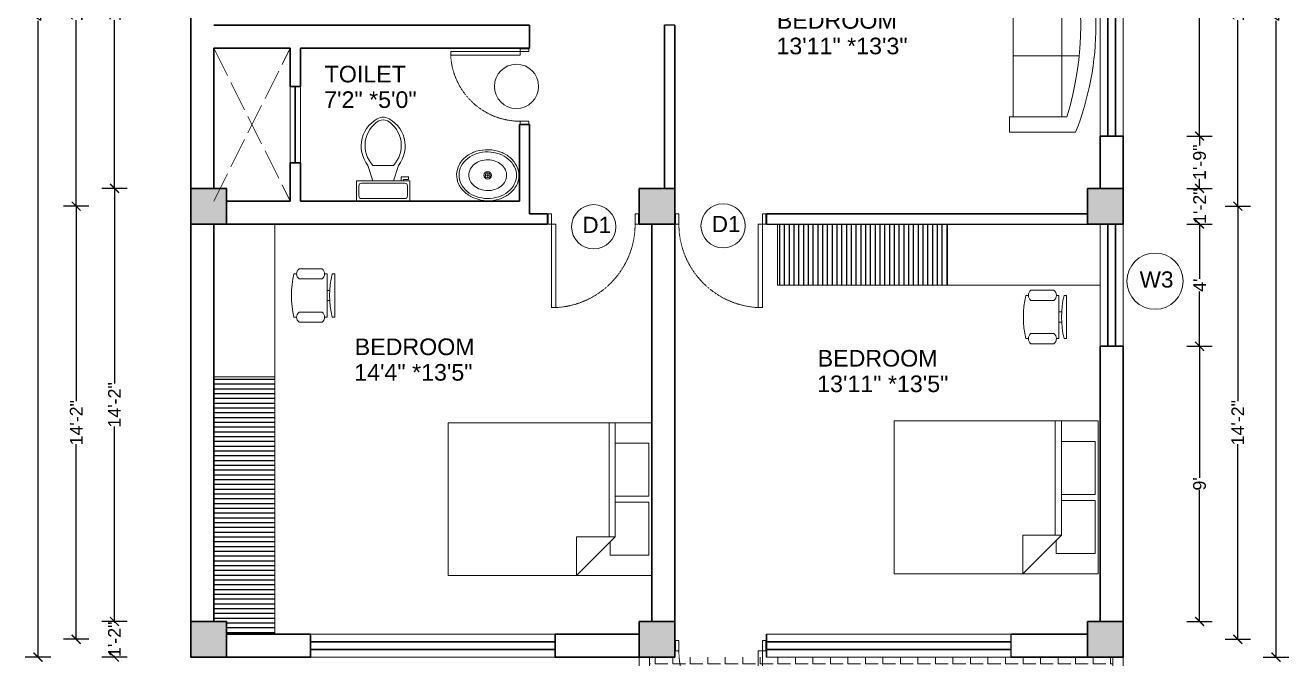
# Model space of a CAD drawing. Header units: inches. Extents: x 2970 to 17976, y 9207 to 14243.
# Drawn here: x 10388.3 to 10884.3, y 11712.3 to 11960.9 of the extents above; entities that cross this region are included whole.
import ezdxf

# ---------------------------------------------------------------- set-up
doc = ezdxf.new("R2010")
doc.units = ezdxf.units.IN
doc.header["$PDMODE"] = 34
doc.linetypes.add('ACAD_ISO02W100', pattern=[15, 12, -3])
doc.linetypes.add('HIDDEN4', pattern=[0.09375, 0.0625, -0.03125])
for name, color, linetype, lineweight in [('balcony', 212, 'Continuous', 13), ('DIMENSION', 134, 'Continuous', 15), ('furniture', 11, 'Continuous', 13), ('hatch', 183, 'Continuous', 5), ('pillar', 40, 'Continuous', 30), ('TEXT', 30, 'Continuous', 13), ('TOP', 62, 'Continuous', 9), ('wall', 60, 'Continuous', 30), ('window section', 185, 'Continuous', 30), ('window sill', 103, 'Continuous', 13)]:
    doc.layers.add(name, color=color, linetype=linetype, lineweight=lineweight)
doc.styles.get("Standard").update_dxf_attribs({"font": 'arial.ttf'})
doc.dimstyles.get("Standard").update_dxf_attribs({"dimtxt": 5, "dimasz": 3.5, "dimexe": 5, "dimexo": 3, "dimgap": 0.09, "dimtad": 0, "dimdec": 0, "dimzin": 0, "dimdsep": 46, "dimlunit": 4, "dimtxsty": 'Standard', "dimblk": 'ARCHTICK', "dimcen": 0.09, "dimadec": 0, "dimazin": 0, "dimtfac": 1, "dimtdec": 0, "dimtofl": 0, "dimtmove": 0, "dimatfit": 3, "dimfxl": 5, "dimfxlon": 1, "dimtolj": 1, "dimtzin": 0, "dimarcsym": 0})

# ---------------------------------------------------------------- blocks, each defined once
blk = doc.blocks.new('pillar')
h = blk.add_hatch(color=256)
h.dxf.hatch_style = 1
h.paths.add_polyline_path([(2623.04, 2262.43), (2637.04, 2262.43), (2637.04, 2276.43), (2623.04, 2276.43)])
blk.add_lwpolyline([(2623.04, 2276.43), (2637.04, 2276.43), (2637.04, 2262.43), (2623.04, 2262.43)], close=True)
blk = doc.blocks.new('Bed - Queen')
at = {"linetype": 'Continuous'}
for p, q in [((0, -80.00003), (0, 0)), ((0, 0), (59.99999, 0)), ((59.99999, 0), (59.99999, -80.00003)), ((7.99999, -1.2), (28.79998, -1.2)), ((7.99999, -14.4), (7.99999, -1.2)), ((28.79998, -1.2), (28.79998, -14.4)), ((31.19999, -1.2), (51.99999, -1.2)), ((31.19999, -14.4), (31.19999, -1.2)), ((51.99999, -1.2), (51.99999, -16.4)), ((0, -14.4), (44.8, -14.4)), ((59.99999, -29.6), (44.8, -14.4)), ((44.8, -14.4), (44.8, -29.6)), ((44.8, -16.8), (0, -16.8)), ((51.99999, -16.4), (46.79936, -16.4)), ((44.8, -29.6), (59.99999, -29.6)), ((59.99999, -80.00003), (0, -80.00003))]:
    blk.add_line(p, q, dxfattribs=at)
blk = doc.blocks.new('Chair - Desk')
at = {"linetype": 'Continuous'}
for p, q in [((-8.5, 0), (-8.5, -1)), ((-8.5, 0), (8.5, 0)), ((8.5, 0), (8.5, -1)), ((-8.5, -3), (-8.5, -4)), ((-8.5, -3), (8.5, -3)), ((-2, -3), (-2, -1.9355)), ((2, -1.9576), (2, -3)), ((8.5, -3), (8.5, -4)), ((-10.5, -5), (-10.5, -14)), ((-6.5, -14), (-6.5, -5)), ((6.5, -5), (6.5, -14)), ((10.5, -14), (10.5, -5)), ((-8.5, -15), (-8.5, -16)), ((8.5, -15), (8.5, -16))]:
    blk.add_line(p, q, dxfattribs=at)
for centre, radius, start, end in [((-8.5, -6.5), 2.5, 36.8699, 143.1301), ((0, 34.625), 36.625, 256.5803, 283.4197), ((8.5, -6.5), 2.5, 36.8699, 143.1301), ((-8.5, -12.5), 2.5, 216.8699, 323.1301), ((8.5, -12.5), 2.5, 216.8699, 323.1301), ((0, 19.625), 36.625, 256.5803, 283.4197)]:
    blk.add_arc(centre, radius, start, end, dxfattribs=at)
blk = doc.blocks.new('Sink - Oval top')
for p, q in [((-1, 0), (1, 0)), ((0, 1), (0, -1))]:
    blk.add_line(p, q)
at = {"linetype": 'Continuous'}
for points in [[(-12.23, 0.39, 0.117634), (-11.46, -3.36, 0.104469), (-8.88, -6.8, 0.090016), (-5.08, -9.07, 0.08192), (-0.32, -10.02, 0.08192), (4.49, -9.38, 0.090016), (8.42, -7.36, 0.104469), (11.22, -4.09, 0.117634), (12.23, -0.39, 0.117634), (11.46, 3.36, 0.104469), (8.88, 6.8, 0.090016), (5.08, 9.07, 0.08192), (0.32, 10.02, 0.08192), (-4.49, 9.38, 0.090016), (-8.42, 7.36, 0.104469), (-11.22, 4.09, 0.117634)], [(-11.29, 0.16, 0.118622), (-10.52, -3.25, 0.104678), (-8.07, -6.36, 0.089562), (-4.54, -8.37, 0.081185), (-0.13, -9.15, 0.081185), (4.3, -8.49, 0.089562), (7.89, -6.58, 0.104678), (10.42, -3.55, 0.118622), (11.29, -0.16, 0.118622), (10.52, 3.25, 0.104678), (8.07, 6.36, 0.089562), (4.54, 8.37, 0.081185), (0.13, 9.15, 0.081185), (-4.3, 8.49, 0.089562), (-7.89, 6.58, 0.104678), (-10.42, 3.55, 0.118622)], [(-7.42, 0.08, 0.118283), (-6.91, -2.17, 0.104607), (-5.29, -4.21, 0.089718), (-2.97, -5.53, 0.081436), (-0.07, -6.04, 0.081436), (2.84, -5.59, 0.089718), (5.2, -4.33, 0.104607), (6.86, -2.32, 0.118283), (7.42, -0.08, 0.118283), (6.91, 2.17, 0.104607), (5.29, 4.21, 0.089718), (2.97, 5.53, 0.081436), (0.07, 6.04, 0.081436), (-2.84, 5.59, 0.089718), (-5.2, 4.33, 0.104607), (-6.86, 2.32, 0.118283)]]:
    blk.add_lwpolyline(points, format="xyb", close=True, dxfattribs=at)
for radius in [1.5, 1]:
    blk.add_circle((0, 0), radius)
blk = doc.blocks.new('Toilet - top')
for p, q in [((9.5, -6), (9.5, -2)), ((-10, -8.5), (-8, -8.5)), ((-10, -9.5), (-10, -8.5)), ((-7, -9.5), (-10, -9.5)), ((-8, -8.5), (-8, -8)), ((-7, -8), (-7, -9.5)), ((-4, -8), (-6, -14)), ((4, -8), (6, -14)), ((4, -14), (-4, -14))]:
    blk.add_line(p, q)
blk.add_lwpolyline([(10.5, -8), (10.5, 0), (-10.5, 0), (-10.5, -8)], close=True)
for points in [[(-9.5, -2), (-9.5, -6)], [(8.5, -1), (-8.5, -1)], [(-8.5, -7), (8.5, -7)]]:
    blk.add_lwpolyline(points)
for centre, radius, start, end in [((-8.62, -1.88), 0.884, 81.8699, 188.1301), ((8.62, -1.88), 0.884, 351.8699, 98.1301), ((-8.62, -6.12), 0.884, 171.8699, 278.1301), ((8.62, -6.12), 0.884, 261.8699, 8.1301), ((3.52, -21.58), 12.17, 141.4691, 247.9714), ((4.2, -21.82), 11.33, 136.3677, 238.9468), ((-3.52, -21.58), 12.17, 292.0284, 38.5307), ((-4.2, -21.82), 11.33, 301.053, 43.6321), ((0, -27.88), 4, 245.7318, 294.2682), ((0, -29), 4, 254.8605, 285.1395)]:
    blk.add_arc(centre, radius, start, end)
blk = doc.blocks.new('A$C0CE462CD')
for p, q in [((860, 100), (860, 0)), ((860, 0), (894, 0))]:
    blk.add_line(p, q)
for points in [[(860, 100), (860, 920), (818, 920), (818, 100)], [(0, 10), (6, 10), (6, 90), (0, 90)], [(894, 10), (900, 10), (900, 90), (894, 90)]]:
    blk.add_lwpolyline(points, close=True)
for points in [[(6, 0), (40, 0), (40, 100), (6, 100)], [(6, 100), (6, 0)], [(860, 100), (894, 100), (894, 0)]]:
    blk.add_lwpolyline(points)
at = {"linetype": 'HIDDEN4'}
blk.add_arc((859, 102), 819, 92.8508, 180.1309, dxfattribs=at)
blk = doc.blocks.new('_ArchTick')
at = {"color": 0, "linetype": 'ByBlock', "const_width": 0.15}
blk.add_lwpolyline([(-0.5, -0.5), (0.5, 0.5)], dxfattribs=at)
blk = doc.blocks.new('*D29')
at = {"layer": 'Defpoints', "color": 0, "transparency": 16777216}
for p in [(3679.44, 4725.17), (3679.44, 4617.17), (3709.44, 4617.17)]:
    blk.add_point(p, dxfattribs=at)
at = {"layer": 'DIMENSION', "color": 0, "lineweight": -2, "transparency": 16777216}
for p, q in [((3704.44, 4725.17), (3714.44, 4725.17)), ((3709.44, 4725.17), (3709.44, 4673.56)), ((3709.44, 4617.17), (3709.44, 4668.78)), ((3704.44, 4617.17), (3714.44, 4617.17))]:
    blk.add_line(p, q, dxfattribs=at)
at = {"layer": 'DIMENSION', "color": 0, "lineweight": -2, "transparency": 16777216, "xscale": 3.5, "yscale": 3.5, "zscale": 3.5}
for p, rotation in [((3709.44, 4725.17), 90), ((3709.44, 4617.17), 270)]:
    blk.add_blockref('_ArchTick', p, dxfattribs=dict(at, rotation=rotation))
at = {"layer": 'DIMENSION', "color": 0, "transparency": 16777216, "insert": (3709.44, 4671.17), "char_height": 5, "attachment_point": 5, "rotation": 90}
blk.add_mtext("\\A1;9'", dxfattribs=at)
blk = doc.blocks.new('*D30')
at = {"layer": 'Defpoints', "color": 0, "transparency": 16777216}
for p in [(3679.44, 4617.17), (3679.44, 4596.67), (3709.44, 4596.67)]:
    blk.add_point(p, dxfattribs=at)
at = {"layer": 'DIMENSION', "color": 0, "lineweight": -2, "transparency": 16777216}
for p, q in [((3704.44, 4617.17), (3714.44, 4617.17)), ((3709.44, 4617.17), (3709.44, 4613.42)), ((3709.44, 4596.67), (3709.44, 4600.42)), ((3704.44, 4596.67), (3714.44, 4596.67))]:
    blk.add_line(p, q, dxfattribs=at)
at = {"layer": 'DIMENSION', "color": 0, "lineweight": -2, "transparency": 16777216, "xscale": 3.5, "yscale": 3.5, "zscale": 3.5}
for p, rotation in [((3709.44, 4617.17), 90), ((3709.44, 4596.67), 270)]:
    blk.add_blockref('_ArchTick', p, dxfattribs=dict(at, rotation=rotation))
at = {"layer": 'DIMENSION', "color": 0, "transparency": 16777216, "insert": (3709.44, 4606.92), "char_height": 5, "attachment_point": 5, "rotation": 90}
blk.add_mtext('\\A1;1\'-9"', dxfattribs=at)
blk = doc.blocks.new('*D241')
at = {"layer": 'Defpoints', "color": 0, "transparency": 16777216}
for p in [(3679.44, 4596.67), (3679.44, 4582.67), (3709.44, 4582.67)]:
    blk.add_point(p, dxfattribs=at)
at = {"layer": 'DIMENSION', "color": 0, "lineweight": -2, "transparency": 16777216}
for p, q in [((3704.44, 4596.67), (3714.44, 4596.67)), ((3709.44, 4596.67), (3709.44, 4596.17)), ((3709.44, 4582.67), (3709.44, 4583.17)), ((3704.44, 4582.67), (3714.44, 4582.67))]:
    blk.add_line(p, q, dxfattribs=at)
at = {"layer": 'DIMENSION', "color": 0, "lineweight": -2, "transparency": 16777216, "xscale": 3.5, "yscale": 3.5, "zscale": 3.5}
for p, rotation in [((3709.44, 4596.67), 90), ((3709.44, 4582.67), 270)]:
    blk.add_blockref('_ArchTick', p, dxfattribs=dict(at, rotation=rotation))
at = {"layer": 'DIMENSION', "color": 0, "transparency": 16777216, "insert": (3709.44, 4589.67), "char_height": 5, "attachment_point": 5, "rotation": 90}
blk.add_mtext('\\A1;1\'-2"', dxfattribs=at)
blk = doc.blocks.new('*D31')
at = {"layer": 'Defpoints', "color": 0, "transparency": 16777216}
for p in [(3679.44, 4582.67), (3679.44, 4534.67), (3709.44, 4534.67)]:
    blk.add_point(p, dxfattribs=at)
at = {"layer": 'DIMENSION', "color": 0, "lineweight": -2, "transparency": 16777216}
for p, q in [((3704.44, 4582.67), (3714.44, 4582.67)), ((3709.44, 4582.67), (3709.44, 4561.16)), ((3709.44, 4534.67), (3709.44, 4556.18)), ((3704.44, 4534.67), (3714.44, 4534.67))]:
    blk.add_line(p, q, dxfattribs=at)
at = {"layer": 'DIMENSION', "color": 0, "lineweight": -2, "transparency": 16777216, "xscale": 3.5, "yscale": 3.5, "zscale": 3.5}
for p, rotation in [((3709.44, 4582.67), 90), ((3709.44, 4534.67), 270)]:
    blk.add_blockref('_ArchTick', p, dxfattribs=dict(at, rotation=rotation))
at = {"layer": 'DIMENSION', "color": 0, "transparency": 16777216, "insert": (3709.44, 4558.67), "char_height": 5, "attachment_point": 5, "rotation": 90}
blk.add_mtext("\\A1;4'", dxfattribs=at)
blk = doc.blocks.new('*D32')
at = {"layer": 'Defpoints', "color": 0, "transparency": 16777216}
for p in [(3679.44, 4534.67), (3679.44, 4426.67), (3709.44, 4426.67)]:
    blk.add_point(p, dxfattribs=at)
at = {"layer": 'DIMENSION', "color": 0, "lineweight": -2, "transparency": 16777216}
for p, q in [((3704.44, 4534.67), (3714.44, 4534.67)), ((3709.44, 4534.67), (3709.44, 4483.06)), ((3709.44, 4426.67), (3709.44, 4478.28)), ((3704.44, 4426.67), (3714.44, 4426.67))]:
    blk.add_line(p, q, dxfattribs=at)
at = {"layer": 'DIMENSION', "color": 0, "lineweight": -2, "transparency": 16777216, "xscale": 3.5, "yscale": 3.5, "zscale": 3.5}
for p, rotation in [((3709.44, 4534.67), 90), ((3709.44, 4426.67), 270)]:
    blk.add_blockref('_ArchTick', p, dxfattribs=dict(at, rotation=rotation))
at = {"layer": 'DIMENSION', "color": 0, "transparency": 16777216, "insert": (3709.44, 4480.67), "char_height": 5, "attachment_point": 5, "rotation": 90}
blk.add_mtext("\\A1;9'", dxfattribs=at)
blk = doc.blocks.new('*D33')
at = {"layer": 'Defpoints', "color": 0, "transparency": 16777216}
for p in [(3313.44, 4745.67), (3283.44, 4596.67), (3313.44, 4596.67)]:
    blk.add_point(p, dxfattribs=at)
at = {"layer": 'DIMENSION', "color": 0, "lineweight": -2, "transparency": 16777216}
for p, q in [((3288.44, 4745.67), (3278.44, 4745.67)), ((3283.44, 4745.67), (3283.44, 4679.61)), ((3283.44, 4596.67), (3283.44, 4662.73)), ((3288.44, 4596.67), (3278.44, 4596.67))]:
    blk.add_line(p, q, dxfattribs=at)
at = {"layer": 'DIMENSION', "color": 0, "lineweight": -2, "transparency": 16777216, "xscale": 3.5, "yscale": 3.5, "zscale": 3.5}
for p, rotation in [((3283.44, 4745.67), 90), ((3283.44, 4596.67), 270)]:
    blk.add_blockref('_ArchTick', p, dxfattribs=dict(at, rotation=rotation))
at = {"layer": 'DIMENSION', "color": 0, "transparency": 16777216, "insert": (3283.44, 4671.17), "char_height": 5, "attachment_point": 5, "rotation": 90}
blk.add_mtext('\\A1;12\'-5"', dxfattribs=at)
blk = doc.blocks.new('*D34')
at = {"layer": 'Defpoints', "color": 0, "transparency": 16777216}
for p in [(3313.44, 4596.67), (3283.44, 4426.67), (3313.44, 4426.67)]:
    blk.add_point(p, dxfattribs=at)
at = {"layer": 'DIMENSION', "color": 0, "lineweight": -2, "transparency": 16777216}
for p, q in [((3288.44, 4596.67), (3278.44, 4596.67)), ((3283.44, 4596.67), (3283.44, 4520.11)), ((3283.44, 4426.67), (3283.44, 4503.23)), ((3288.44, 4426.67), (3278.44, 4426.67))]:
    blk.add_line(p, q, dxfattribs=at)
at = {"layer": 'DIMENSION', "color": 0, "lineweight": -2, "transparency": 16777216, "xscale": 3.5, "yscale": 3.5, "zscale": 3.5}
for p, rotation in [((3283.44, 4596.67), 90), ((3283.44, 4426.67), 270)]:
    blk.add_blockref('_ArchTick', p, dxfattribs=dict(at, rotation=rotation))
at = {"layer": 'DIMENSION', "color": 0, "transparency": 16777216, "insert": (3283.44, 4511.67), "char_height": 5, "attachment_point": 5, "rotation": 90}
blk.add_mtext('\\A1;14\'-2"', dxfattribs=at)
blk = doc.blocks.new('*D35')
at = {"layer": 'Defpoints', "color": 0, "transparency": 16777216}
for p in [(3313.44, 4426.67), (3283.44, 4412.67), (3313.44, 4412.67)]:
    blk.add_point(p, dxfattribs=at)
at = {"layer": 'DIMENSION', "color": 0, "lineweight": -2, "transparency": 16777216}
for p, q in [((3288.44, 4426.67), (3278.44, 4426.67)), ((3283.44, 4426.67), (3283.44, 4426.17)), ((3288.44, 4412.67), (3278.44, 4412.67)), ((3283.44, 4412.67), (3283.44, 4413.17))]:
    blk.add_line(p, q, dxfattribs=at)
at = {"layer": 'DIMENSION', "color": 0, "lineweight": -2, "transparency": 16777216, "xscale": 3.5, "yscale": 3.5, "zscale": 3.5}
for p, rotation in [((3283.44, 4426.67), 90), ((3283.44, 4412.67), 270)]:
    blk.add_blockref('_ArchTick', p, dxfattribs=dict(at, rotation=rotation))
at = {"layer": 'DIMENSION', "color": 0, "transparency": 16777216, "insert": (3283.44, 4419.67), "char_height": 5, "attachment_point": 5, "rotation": 90}
blk.add_mtext('\\A1;1\'-2"', dxfattribs=at)
blk = doc.blocks.new('*D39')
at = {"layer": 'Defpoints', "color": 0, "transparency": 16777216}
for p in [(3679.44, 4752.67), (3679.44, 4589.67), (3724.44, 4589.67)]:
    blk.add_point(p, dxfattribs=at)
at = {"layer": 'DIMENSION', "color": 0, "lineweight": -2, "transparency": 16777216}
for p, q in [((3719.44, 4752.67), (3729.44, 4752.67)), ((3724.44, 4752.67), (3724.44, 4679.61)), ((3724.44, 4589.67), (3724.44, 4662.73)), ((3719.44, 4589.67), (3729.44, 4589.67))]:
    blk.add_line(p, q, dxfattribs=at)
at = {"layer": 'DIMENSION', "color": 0, "lineweight": -2, "transparency": 16777216, "xscale": 3.5, "yscale": 3.5, "zscale": 3.5}
for p, rotation in [((3724.44, 4752.67), 90), ((3724.44, 4589.67), 270)]:
    blk.add_blockref('_ArchTick', p, dxfattribs=dict(at, rotation=rotation))
at = {"layer": 'DIMENSION', "color": 0, "transparency": 16777216, "insert": (3724.44, 4671.17), "char_height": 5, "attachment_point": 5, "rotation": 90}
blk.add_mtext('\\A1;13\'-7"', dxfattribs=at)
blk = doc.blocks.new('*D40')
at = {"layer": 'Defpoints', "color": 0, "transparency": 16777216}
for p in [(3679.44, 4589.67), (3679.44, 4419.67), (3724.44, 4419.67)]:
    blk.add_point(p, dxfattribs=at)
at = {"layer": 'DIMENSION', "color": 0, "lineweight": -2, "transparency": 16777216}
for p, q in [((3719.44, 4589.67), (3729.44, 4589.67)), ((3724.44, 4589.67), (3724.44, 4513.11)), ((3724.44, 4419.67), (3724.44, 4496.23)), ((3719.44, 4419.67), (3729.44, 4419.67))]:
    blk.add_line(p, q, dxfattribs=at)
at = {"layer": 'DIMENSION', "color": 0, "lineweight": -2, "transparency": 16777216, "xscale": 3.5, "yscale": 3.5, "zscale": 3.5}
for p, rotation in [((3724.44, 4589.67), 90), ((3724.44, 4419.67), 270)]:
    blk.add_blockref('_ArchTick', p, dxfattribs=dict(at, rotation=rotation))
at = {"layer": 'DIMENSION', "color": 0, "transparency": 16777216, "insert": (3724.44, 4504.67), "char_height": 5, "attachment_point": 5, "rotation": 90}
blk.add_mtext('\\A1;14\'-2"', dxfattribs=at)
blk = doc.blocks.new('*D42')
at = {"layer": 'Defpoints', "color": 0, "transparency": 16777216}
for p in [(3313.44, 4752.67), (3268.44, 4589.67), (3313.44, 4589.67)]:
    blk.add_point(p, dxfattribs=at)
at = {"layer": 'DIMENSION', "color": 0, "lineweight": -2, "transparency": 16777216}
for p, q in [((3273.44, 4752.67), (3263.44, 4752.67)), ((3268.44, 4752.67), (3268.44, 4679.61)), ((3268.44, 4589.67), (3268.44, 4662.73)), ((3273.44, 4589.67), (3263.44, 4589.67))]:
    blk.add_line(p, q, dxfattribs=at)
at = {"layer": 'DIMENSION', "color": 0, "lineweight": -2, "transparency": 16777216, "xscale": 3.5, "yscale": 3.5, "zscale": 3.5}
for p, rotation in [((3268.44, 4752.67), 90), ((3268.44, 4589.67), 270)]:
    blk.add_blockref('_ArchTick', p, dxfattribs=dict(at, rotation=rotation))
at = {"layer": 'DIMENSION', "color": 0, "transparency": 16777216, "insert": (3268.44, 4671.17), "char_height": 5, "attachment_point": 5, "rotation": 90}
blk.add_mtext('\\A1;13\'-7"', dxfattribs=at)
blk = doc.blocks.new('*D43')
at = {"layer": 'Defpoints', "color": 0, "transparency": 16777216}
for p in [(3313.44, 4589.67), (3268.44, 4419.67), (3313.44, 4419.67)]:
    blk.add_point(p, dxfattribs=at)
at = {"layer": 'DIMENSION', "color": 0, "lineweight": -2, "transparency": 16777216}
for p, q in [((3273.44, 4589.67), (3263.44, 4589.67)), ((3268.44, 4589.67), (3268.44, 4513.11)), ((3268.44, 4419.67), (3268.44, 4496.23)), ((3273.44, 4419.67), (3263.44, 4419.67))]:
    blk.add_line(p, q, dxfattribs=at)
at = {"layer": 'DIMENSION', "color": 0, "lineweight": -2, "transparency": 16777216, "xscale": 3.5, "yscale": 3.5, "zscale": 3.5}
for p, rotation in [((3268.44, 4589.67), 90), ((3268.44, 4419.67), 270)]:
    blk.add_blockref('_ArchTick', p, dxfattribs=dict(at, rotation=rotation))
at = {"layer": 'DIMENSION', "color": 0, "transparency": 16777216, "insert": (3268.44, 4504.67), "char_height": 5, "attachment_point": 5, "rotation": 90}
blk.add_mtext('\\A1;14\'-2"', dxfattribs=at)
blk = doc.blocks.new('*D246')
at = {"layer": 'Defpoints', "color": 0, "transparency": 16777216}
for p in [(3679.44, 4929.67), (3679.44, 4412.67), (3739.44, 4412.67)]:
    blk.add_point(p, dxfattribs=at)
at = {"layer": 'DIMENSION', "color": 0, "lineweight": -2, "transparency": 16777216}
for p, q in [((3734.44, 4929.67), (3744.44, 4929.67)), ((3739.44, 4929.67), (3739.44, 4679.95)), ((3739.44, 4412.67), (3739.44, 4662.39)), ((3734.44, 4412.67), (3744.44, 4412.67))]:
    blk.add_line(p, q, dxfattribs=at)
at = {"layer": 'DIMENSION', "color": 0, "lineweight": -2, "transparency": 16777216, "xscale": 3.5, "yscale": 3.5, "zscale": 3.5}
for p, rotation in [((3739.44, 4929.67), 90), ((3739.44, 4412.67), 270)]:
    blk.add_blockref('_ArchTick', p, dxfattribs=dict(at, rotation=rotation))
at = {"layer": 'DIMENSION', "color": 0, "transparency": 16777216, "insert": (3739.44, 4671.17), "char_height": 5, "attachment_point": 5, "rotation": 90}
blk.add_mtext('\\A1;43\'-1"', dxfattribs=at)
blk = doc.blocks.new('*D44')
at = {"layer": 'Defpoints', "color": 0, "transparency": 16777216}
for p in [(3313.44, 4929.67), (3253.44, 4412.67), (3313.44, 4412.67)]:
    blk.add_point(p, dxfattribs=at)
at = {"layer": 'DIMENSION', "color": 0, "lineweight": -2, "transparency": 16777216}
for p, q in [((3258.44, 4929.67), (3248.44, 4929.67)), ((3253.44, 4929.67), (3253.44, 4679.95)), ((3253.44, 4412.67), (3253.44, 4662.39)), ((3258.44, 4412.67), (3248.44, 4412.67))]:
    blk.add_line(p, q, dxfattribs=at)
at = {"layer": 'DIMENSION', "color": 0, "lineweight": -2, "transparency": 16777216, "xscale": 3.5, "yscale": 3.5, "zscale": 3.5}
for p, rotation in [((3253.44, 4929.67), 90), ((3253.44, 4412.67), 270)]:
    blk.add_blockref('_ArchTick', p, dxfattribs=dict(at, rotation=rotation))
at = {"layer": 'DIMENSION', "color": 0, "transparency": 16777216, "insert": (3253.44, 4671.17), "char_height": 5, "attachment_point": 5, "rotation": 90}
blk.add_mtext('\\A1;43\'-1"', dxfattribs=at)
blk = doc.blocks.new('Sofa - Roundback 7 ft.')
at = {"linetype": 'Continuous'}
for p, q in [((-12.00002, -32.4421), (-12.00003, -6.5971)), ((11.99997, -32.4421), (11.99998, -6.5971)), ((-36.000027, -34), (-36.000027, -11.4696)), ((-35.999844, -13.3819), (35.9998, -13.3819)), ((35.99998, -34), (35.99998, -11.4696)), ((-36.000027, -32.4421), (35.99998, -32.4421))]:
    blk.add_line(p, q, dxfattribs=at)
for points in [[(-36.000027, -34), (-42.000027, -34), (-42.000027, -8)], [(41.99998, -8), (41.99998, -34), (35.99998, -34)]]:
    blk.add_lwpolyline(points, dxfattribs=at)
for centre, radius, start, end in [((0, -114.25), 114.25, 68.43141, 111.5686), ((-0.00001, -127.1968), 121.1968, 72.72033, 107.2797)]:
    blk.add_arc(centre, radius, start, end, dxfattribs=at)
blk = doc.blocks.new('*D257')
at = {"layer": 'Defpoints', "color": 0, "transparency": 16777216}
for p in [(3313.44, 4426.11), (3679.44, 4426.11), (3679.44, 4316.67)]:
    blk.add_point(p, dxfattribs=at)
at = {"layer": 'DIMENSION', "color": 0, "lineweight": -2, "transparency": 16777216}
for p, q in [((3313.44, 4321.67), (3313.44, 4311.67)), ((3679.44, 4321.67), (3679.44, 4311.67)), ((3313.44, 4316.67), (3487.76, 4316.67)), ((3679.44, 4316.67), (3505.11, 4316.67))]:
    blk.add_line(p, q, dxfattribs=at)
at = {"layer": 'DIMENSION', "color": 0, "lineweight": -2, "transparency": 16777216, "xscale": 3.5, "yscale": 3.5, "zscale": 3.5, "rotation": 180}
blk.add_blockref('_ArchTick', (3313.44, 4316.67), dxfattribs=at)
at = {"layer": 'DIMENSION', "color": 0, "lineweight": -2, "transparency": 16777216, "xscale": 3.5, "yscale": 3.5, "zscale": 3.5}
blk.add_blockref('_ArchTick', (3679.44, 4316.67), dxfattribs=at)
at = {"layer": 'DIMENSION', "color": 0, "transparency": 16777216, "insert": (3496.44, 4316.67), "char_height": 5, "attachment_point": 5}
blk.add_mtext('\\A1;30\'-6"', dxfattribs=at)
blk = doc.blocks.new('first floor plan')
at = {"transparency": 33554495}
h = blk.add_hatch(dxfattribs=at)
h.set_pattern_fill('ANSI31', color=256, scale=15, angle=45)
h.set_pattern_definition([(90, (-44.2478, 2675.5697), (-1.875, 0), [])])
h.paths.add_polyline_path([(3539.44, 4582.67), (3539.44, 4583.07), (3539.2, 4583.07), (3539.2, 4586.27), (3539.44, 4586.67), (3539.44, 4582.67), (3610.44, 4582.67), (3610.44, 4558.67), (3543.74, 4558.67), (3543.74, 4582.67)])
h = blk.add_hatch(dxfattribs=at)
h.set_pattern_fill('ANSI31', color=256, scale=15, angle=135)
h.set_pattern_definition([(180, (690.3942, 2653.2391), (-1e-16, -1.875), [])])
h.paths.add_polyline_path([(3322.44, 4426.67), (3327.44, 4426.67), (3327.44, 4421.67), (3346.44, 4421.67), (3346.44, 4522.67), (3322.44, 4522.67)])
at = {"layer": 'TOP', "transparency": 33554483}
h = blk.add_hatch(dxfattribs=at)
h.set_pattern_fill('ANGLE', color=256, scale=25)
h.set_pattern_definition([(0, (-288.805, 2848.4076), (0, 6.875), [5, -1.875]), (90, (-288.805, 2848.4076), (-6.875, 4e-16), [5, -1.875])])
h.paths.add_polyline_path([(3675.44, 4412.67), (3493.44, 4412.67), (3493.44, 4380.67), (3675.44, 4380.67)])
h.paths.add_polyline_path([(3614.99, 4393.67), (3581.55, 4393.67), (3581.55, 4404.03), (3614.99, 4404.03)], flags=16)
for p, q in [((3503.44, 4660.67), (3499.44, 4660.67)), ((3453.44, 4582.67), (3453.44, 4586.67)), ((3539.44, 4586.67), (3539.44, 4582.67)), ((3539.44, 4582.67), (3665.44, 4582.67)), ((3635.44, 4412.67), (3635.44, 4421.67))]:
    blk.add_line(p, q)
at = {"layer": 'balcony'}
for p, q in [((3489.44, 4412.67), (3489.44, 4376.67)), ((3493.44, 4412.67), (3493.44, 4380.67)), ((3675.44, 4412.67), (3675.44, 4380.67)), ((3679.44, 4412.67), (3679.44, 4376.67))]:
    blk.add_line(p, q, dxfattribs=at)
at = {"layer": 'furniture'}
for p, q in [((3346.44, 4582.67), (3346.44, 4421.67)), ((3543.74, 4582.5), (3543.74, 4558.67)), ((3610.44, 4558.67), (3610.44, 4582.67)), ((3543.74, 4558.67), (3670.44, 4558.67)), ((3322.44, 4522.67), (3346.44, 4522.67))]:
    blk.add_line(p, q, dxfattribs=at)
at = {"layer": 'hatch', "linetype": 'ACAD_ISO02W100'}
for p, q in [((3322.44, 4651.67), (3352.44, 4591.67)), ((3322.44, 4591.67), (3352.44, 4651.67))]:
    blk.add_line(p, q, dxfattribs=at)
at = {"layer": 'TEXT'}
for centre, radius in [((3441.26, 4636.7), 8.68), ((3471.58, 4581.59), 8.68), ((3522.37, 4581.94), 8.68), ((3691.96, 4560.24), 11.05)]:
    blk.add_circle(centre, radius, dxfattribs=at)
at = {"layer": 'wall'}
for p, q in [((3313.44, 4745.67), (3313.44, 4596.67)), ((3446.44, 4660.67), (3322.44, 4660.67)), ((3446.44, 4660.67), (3446.44, 4651.67)), ((3499.44, 4596.67), (3499.44, 4660.67)), ((3503.44, 4596.67), (3503.44, 4660.67)), ((3322.44, 4651.67), (3322.44, 4596.67)), ((3352.44, 4651.67), (3322.44, 4651.67)), ((3352.44, 4651.67), (3352.44, 4636.67)), ((3356.44, 4651.67), (3356.44, 4636.67)), ((3446.44, 4651.67), (3356.44, 4651.67)), ((3356.44, 4636.67), (3352.44, 4636.67)), ((3442.44, 4621.67), (3442.44, 4591.67)), ((3446.44, 4621.67), (3442.44, 4621.67)), ((3446.44, 4621.67), (3446.44, 4586.67)), ((3670.44, 4596.67), (3670.44, 4617.17)), ((3679.44, 4617.17), (3670.44, 4617.17)), ((3679.44, 4596.67), (3679.44, 4617.17)), ((3352.44, 4606.67), (3352.44, 4591.67)), ((3356.44, 4606.67), (3352.44, 4606.67)), ((3356.44, 4606.67), (3356.44, 4591.67)), ((3313.44, 4582.67), (3313.44, 4596.67)), ((3327.44, 4591.67), (3352.44, 4591.67)), ((3356.44, 4591.67), (3442.44, 4591.67)), ((3446.44, 4586.67), (3453.44, 4586.67)), ((3539.44, 4586.67), (3665.44, 4586.67)), ((3313.44, 4582.67), (3313.44, 4426.67)), ((3322.44, 4582.67), (3322.44, 4426.67)), ((3327.44, 4582.67), (3453.44, 4582.67)), ((3494.44, 4426.67), (3494.44, 4582.67)), ((3503.44, 4426.67), (3503.44, 4582.67)), ((3670.44, 4426.67), (3670.44, 4534.67)), ((3670.44, 4426.67), (3670.44, 4534.67)), ((3679.44, 4534.67), (3670.44, 4534.67)), ((3679.44, 4426.67), (3679.44, 4534.67)), ((3327.44, 4421.67), (3360.44, 4421.67)), ((3360.44, 4412.67), (3360.44, 4421.67)), ((3456.44, 4421.67), (3489.44, 4421.67)), ((3456.44, 4421.67), (3456.44, 4412.67)), ((3539.44, 4412.67), (3539.44, 4421.67)), ((3635.44, 4421.67), (3665.44, 4421.67)), ((3327.44, 4412.67), (3360.44, 4412.67)), ((3456.44, 4412.67), (3489.44, 4412.67)), ((3635.44, 4412.67), (3665.44, 4412.67))]:
    blk.add_line(p, q, dxfattribs=at)
at = {"layer": 'window section'}
for p, q in [((3673.44, 4725.17), (3673.44, 4617.17)), ((3676.44, 4725.17), (3676.44, 4617.17)), ((3354.44, 4636.67), (3354.44, 4606.67)), ((3673.44, 4534.67), (3673.44, 4582.67)), ((3676.44, 4534.67), (3676.44, 4582.67)), ((3360.44, 4418.67), (3456.44, 4418.67)), ((3360.44, 4415.67), (3456.44, 4415.67)), ((3539.44, 4418.67), (3635.44, 4418.67)), ((3539.44, 4415.67), (3635.44, 4415.67))]:
    blk.add_line(p, q, dxfattribs=at)
at = {"layer": 'window sill'}
for p, q in [((3670.44, 4725.17), (3670.44, 4617.17)), ((3679.44, 4725.17), (3679.44, 4617.17)), ((3352.44, 4636.67), (3352.44, 4606.67)), ((3356.44, 4636.67), (3356.44, 4606.67)), ((3670.44, 4534.67), (3670.44, 4582.67)), ((3679.44, 4534.67), (3679.44, 4582.67)), ((3360.44, 4421.67), (3456.44, 4421.67)), ((3539.44, 4421.67), (3635.44, 4421.67)), ((3360.44, 4412.67), (3456.44, 4412.67)), ((3539.44, 4412.67), (3635.44, 4412.67))]:
    blk.add_line(p, q, dxfattribs=at)
at = {"layer": 'furniture'}
for name, p, rotation in [('Sofa - Roundback 7 ft.', (3668.76, 4660.69), 270), ('Toilet - top', (3388.94, 4591.67), 180), ('Chair - Desk', (3369.93, 4554.6), 270), ('Chair - Desk', (3657.25, 4546.17), 270), ('Bed - Queen', (3494.44, 4504.67), 270), ('Bed - Queen', (3669.6, 4505.36), 270)]:
    blk.add_blockref(name, p, dxfattribs=dict(at, rotation=rotation))
for p, xscale, yscale, zscale, rotation in [((3446.11, 4621.67), 0.0333333333333333, 0.0333333333333333, 0.0333333333333333, 89.99999999903835), ((3489.44, 4586.67), 0.04000000000000026, 0.04000000000000026, 0.04000000000000026, 179.9999999999998), ((3503.44, 4586.67), -0.04000000000000026, 0.04000000000000026, 0.04000000000000026, 180), ((3503.44, 4419.17), -0.04000000000000026, 0.04000000000000026, 0.04000000000000026, 180)]:
    blk.add_blockref('A$C0CE462CD', p, dxfattribs=dict(at, xscale=xscale, yscale=yscale, zscale=zscale, rotation=rotation))
blk.add_blockref('Sink - Oval top', (3430, 4601.82), dxfattribs=at)
at = {"layer": 'pillar'}
for p in [(690.39, 2320.24), (866.39, 2320.24), (1042.39, 2320.24), (690.39, 2150.24), (866.39, 2150.24), (1042.39, 2150.24)]:
    blk.add_blockref('pillar', p, dxfattribs=at)
at = {"layer": 'TEXT', "attachment_point": 1}
for s, width, gutter_width, heights, insert, char_height in [('BEDROOM', 54.2598, 20.39, [0], (3543.49, 4665.84), 6.523), ('13\'11" *13\'3"', 54.2598, 20.39, [0], (3543.31, 4655.81), 6.5234), ('TOILET', 54.2598, 20.39, [0], (3365.96, 4644.77), 6.523), ('7\'2" *5\'0"', 54.2598, 20.39, [0], (3365.78, 4634.75), 6.523), ('D1', 8.081, 6.61, [4.76], (3467.12, 4585.5), 6.348), ('D1', 8.081, 6.61, [4.76], (3517.91, 4585.84), 6.348), ('W3', 8.081, 6.61, [4.76], (3685.9, 4564.08), 6.348), ('BEDROOM', 54.2598, 20.39, [0], (3377.76, 4537.73), 6.523), ('BEDROOM', 54.2598, 20.39, [0], (3559.5, 4533.23), 6.523), ('14\'4" *13\'5"', 54.2598, 20.39, [0], (3377.57, 4527.71), 6.5234), ('13\'11" *13\'5"', 54.2598, 20.39, [0], (3559.32, 4523.21), 6.5234)]:
    blk.add_mtext_dynamic_manual_height_columns(s, width=width, gutter_width=gutter_width, heights=heights, dxfattribs=dict(at, insert=insert, char_height=char_height))
at = {"layer": 'DIMENSION'}
for p1, p2, distance, picture, middle in [((3313.44, 4929.67), (3313.44, 4412.67), -60, '*D44', (3253.44, 4671.17)), ((3679.44, 4929.67), (3679.44, 4412.67), 60, '*D246', (3739.44, 4671.17)), ((3313.44, 4426.11), (3679.44, 4426.11), -109.44, '*D257', (3496.44, 4316.67))]:
    dim = blk.add_aligned_dim(p1=p1, p2=p2, distance=distance, dimstyle='Standard', dxfattribs=at)
    dim.commit()
    dim.dimension.update_dxf_attribs({"geometry": picture, "text_midpoint": middle})
for base, p1, p2, picture, middle in [((3268.44, 4589.67), (3313.44, 4752.67), (3313.44, 4589.67), '*D42', (3268.44, 4671.17)), ((3283.44, 4596.67), (3313.44, 4745.67), (3313.44, 4596.67), '*D33', (3283.44, 4671.17)), ((3283.44, 4426.67), (3313.44, 4596.67), (3313.44, 4426.67), '*D34', (3283.44, 4511.67)), ((3268.44, 4419.67), (3313.44, 4589.67), (3313.44, 4419.67), '*D43', (3268.44, 4504.67)), ((3283.44, 4412.67), (3313.44, 4426.67), (3313.44, 4412.67), '*D35', (3283.44, 4419.67))]:
    dim = blk.add_linear_dim(base=base, p1=p1, p2=p2, angle=90, dimstyle='Standard', dxfattribs=at)
    dim.commit()
    dim.dimension.update_dxf_attribs({"geometry": picture, "text_midpoint": middle})
for base, p1, p2, picture, middle in [((3724.44, 4589.67), (3679.44, 4752.67), (3679.44, 4589.67), '*D39', (3724.44, 4671.17)), ((3709.44, 4617.17), (3679.44, 4725.17), (3679.44, 4617.17), '*D29', (3709.44, 4671.17)), ((3709.43856971, 4596.67171769), (3679.43856971, 4617.17171769), (3679.43856971, 4596.67171769), '*D30', (3709.43856971, 4606.92171769)), ((3709.44, 4582.67), (3679.44, 4596.67), (3679.44, 4582.67), '*D241', (3709.44, 4589.67)), ((3724.44, 4419.67), (3679.44, 4589.67), (3679.44, 4419.67), '*D40', (3724.44, 4504.67)), ((3709.44, 4534.67), (3679.44, 4582.67), (3679.44, 4534.67), '*D31', (3709.44, 4558.67)), ((3709.44, 4426.67), (3679.44, 4534.67), (3679.44, 4426.67), '*D32', (3709.44, 4480.67))]:
    dim = blk.add_linear_dim(base=base, p1=p1, p2=p2, angle=90, dimstyle='Standard', override={"dimtmove": 1}, dxfattribs=at)
    dim.commit()
    dim.dimension.update_dxf_attribs({"geometry": picture, "text_midpoint": middle})

msp = doc.modelspace()

# ---------------------------------------------------------------- block references
msp.add_blockref('first floor plan', (7139.83, 7300.23))

doc.saveas('drawing.dxf')
